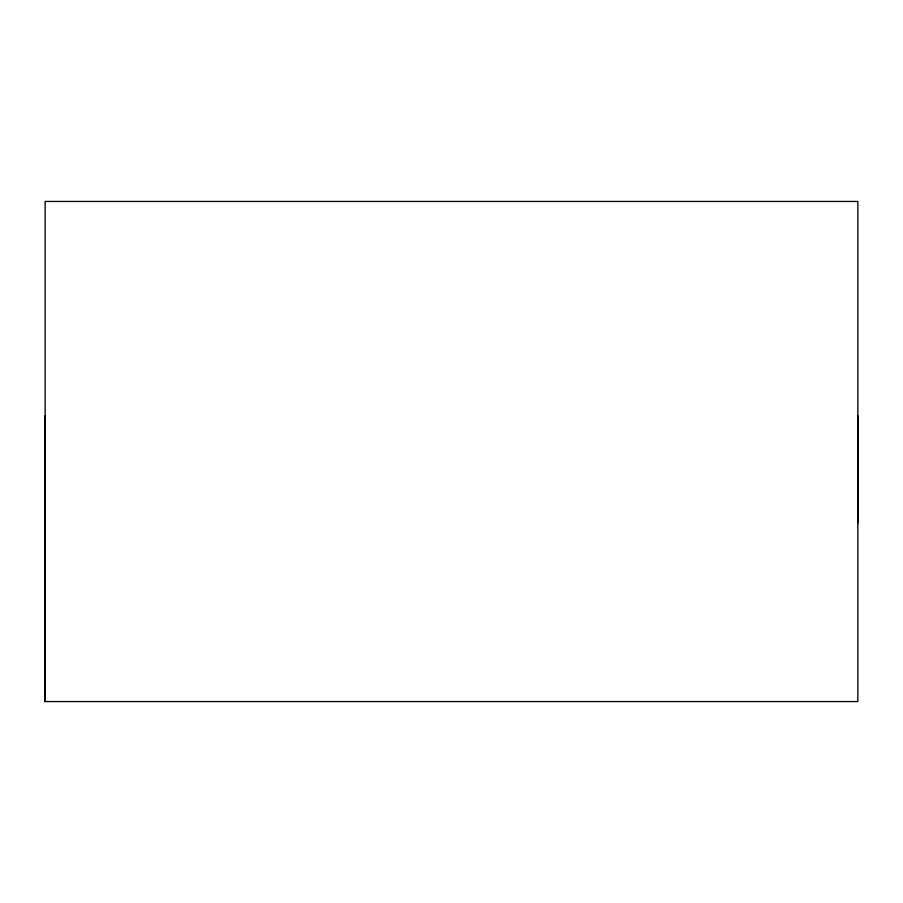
<?xml version="1.0" encoding="UTF-8"?>
<svg xmlns="http://www.w3.org/2000/svg" width="903" height="903" viewBox="0 0 903 903"><rect width="100%" height="100%" fill="white"/><g stroke="black" fill="none" stroke-linecap="round" stroke-linejoin="round"><path stroke-width="1.35" d="M45.15 701.563L45.15 201.437L857.85 201.437L857.85 701.563L45.15 701.563L45.15 415.775M857.85 522.95L857.85 415.775"/></g></svg>
